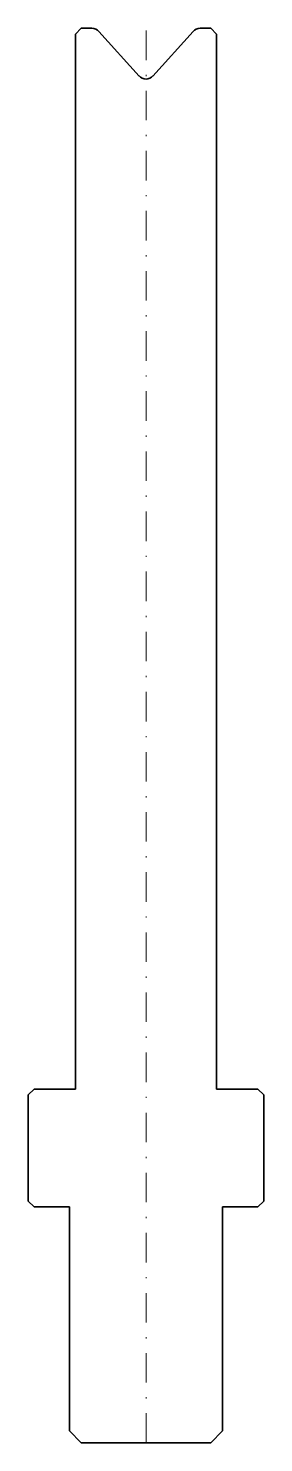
# Model space of a CAD drawing. Header units: millimetres. Extents: x -10 to 10, y -120 to 0.
import ezdxf

# ---------------------------------------------------------------- set-up
doc = ezdxf.new("R2010")
doc.units = ezdxf.units.MM
doc.header["$LTSCALE"] = 5
doc.linetypes.add('AUSGEZOGEN', pattern=[0])
doc.linetypes.add('DASHDOT', pattern=[1, 0.5, -0.25, 0, -0.25])
doc.layers.add('2', color=7, linetype='Continuous')

msp = doc.modelspace()

# ---------------------------------------------------------------- linework, layer by layer
at = {"layer": '2', "color": 7, "linetype": 'AUSGEZOGEN', "lineweight": 35}
for p, q in [((-5.5, 0), (-6, -0.5)), ((-4.59, 0), (-5.5, 0)), ((5.5, 0), (4.59, 0)), ((6, -0.5), (5.5, 0)), ((-6, -0.5), (-6, -90)), ((-0.59, -4.05), (-4, -0.26)), ((4, -0.26), (0.59, -4.05)), ((6, -90), (6, -0.5)), ((-9.5, -90), (-10, -90.5)), ((-6, -90), (-9.5, -90)), ((9.5, -90), (6, -90)), ((10, -90.5), (9.5, -90)), ((-10, -90.5), (-10, -99.5)), ((10, -99.5), (10, -90.5)), ((-10, -99.5), (-9.5, -100)), ((9.5, -100), (10, -99.5)), ((-9.5, -100), (-6.5, -100)), ((-6.5, -100), (-6.5, -119)), ((6.5, -100), (9.5, -100)), ((6.5, -119), (6.5, -100)), ((-6.5, -119), (-5.5, -120)), ((-5.5, -120), (5.5, -120)), ((5.5, -120), (6.5, -119))]:
    msp.add_line(p, q, dxfattribs=at)
at = {"layer": '2', "color": 7, "linetype": 'DASHDOT', "lineweight": 18}
msp.add_line((0, -120), (0, 0), dxfattribs=at)
at = {"layer": '2', "color": 7, "linetype": 'AUSGEZOGEN', "lineweight": 35}
for centre, start, end in [((-4.59, -0.8), 41.9983, 90.0017), ((4.59, -0.8), 89.9983, 138.0017), ((0, -3.51), 222, 318)]:
    msp.add_arc(centre, 0.8, start, end, dxfattribs=at)

doc.saveas('drawing.dxf')
